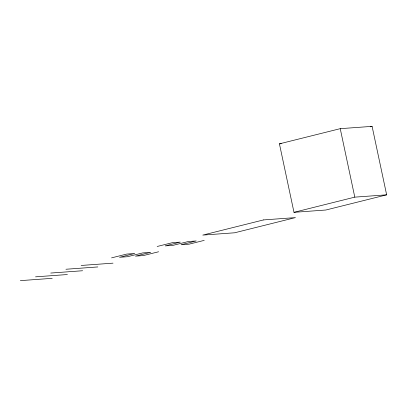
<?xml version="1.0" encoding="UTF-8"?>
<svg xmlns="http://www.w3.org/2000/svg" width="407" height="407" viewBox="0 0 407 407"><rect width="100%" height="100%" fill="white"/><g stroke="black" fill="none" stroke-linecap="round" stroke-linejoin="round"><path stroke-width="0.61" d="M279.431 143.849L340.237 128.668L372.095 126.363L386.65 194.836L325.844 210.017L293.986 212.322L279.431 143.849L281.303 143.712M370.253 126.821L372.095 126.363M111.564 257.865L126.765 254.07L134.727 253.495L119.526 257.29L127.488 256.715L142.694 252.92L150.656 252.34L135.455 256.135L143.417 255.56L158.618 251.765M157.168 246.479L172.37 242.684L180.332 242.109L165.13 245.904L173.097 245.329L188.299 241.529L196.26 240.954L181.059 244.749L189.026 244.175L204.228 240.379M293.986 212.322L354.792 197.141L386.65 194.836M81.156 265.456L113.014 263.151M65.954 269.251L97.812 266.946M50.753 273.046L82.611 270.741M35.551 276.841L67.409 274.537M20.35 280.637L52.208 278.332M340.237 128.668L354.792 197.141M263.583 219.912L202.772 235.093L234.63 232.789L295.436 217.608L263.583 219.912"/></g></svg>
